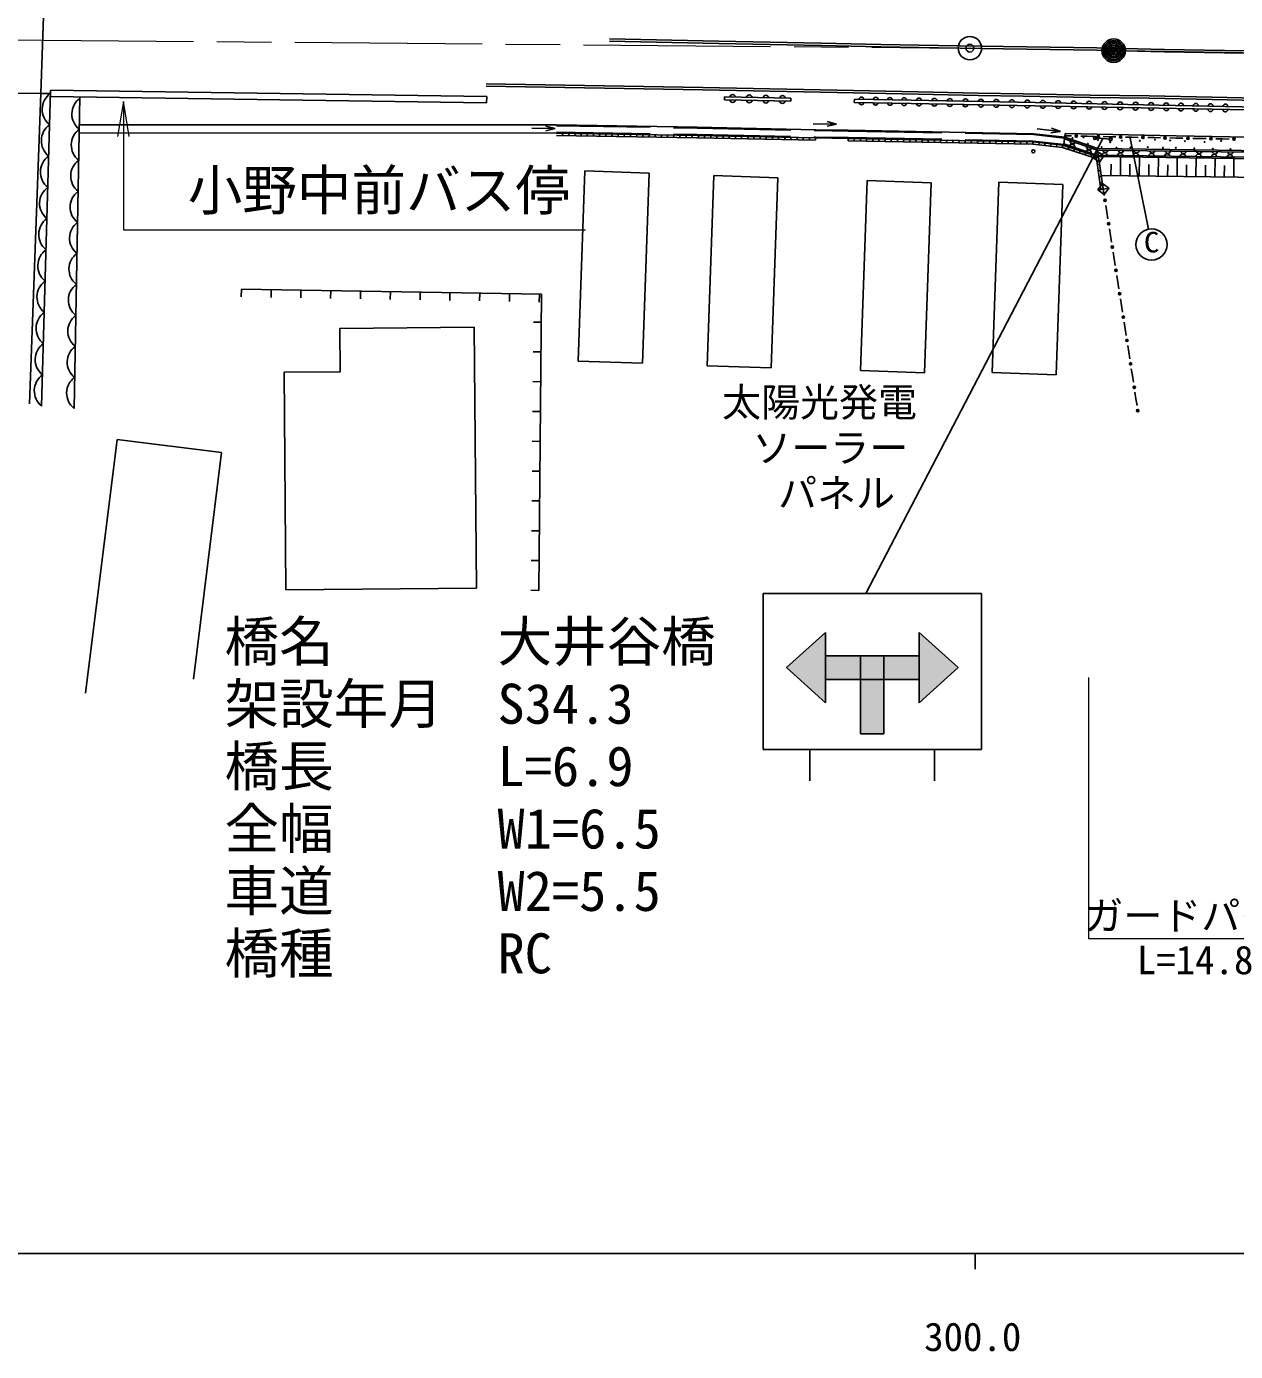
# Model space of a CAD drawing. Units: millimetres, scale not verified. Extents: x 40000 to 423008634, y 20000 to 333183309.
# Drawn here: x 307173 to 384694, y 198715 to 283664 of the extents above; entities that cross this region are included whole.
import ezdxf
from ezdxf.enums import TextEntityAlignment as Align

# ---------------------------------------------------------------- set-up
doc = ezdxf.new("R2010")
doc.units = ezdxf.units.MM
doc.header["$LTSCALE"] = 1000
doc.header["$PDMODE"] = 32
doc.header["$PDSIZE"] = 500
doc.linetypes.add('CHAIN', pattern=[18.5, 12, -1.5, 3.5, -1.5])
doc.linetypes.add('DASHED', pattern=[7.5, 6, -1.5])
for name, color, linetype, lineweight in [('M-BGD', 7, 'Continuous', 25), ('M-BGD-EXST', 7, 'Continuous', 25), ('M-BMK', 2, 'CHAIN', 13), ('M-BMK-SRVR', 3, 'Continuous', 25), ('M-STR-HTXT', 7, 'Continuous', 13), ('M-STR-STR1', 1, 'Continuous', 25), ('M-STR-STRC', 7, 'Continuous', 25), ('M-TTL-BAND', 7, 'Continuous', 25)]:
    doc.layers.add(name, color=color, linetype=linetype, lineweight=lineweight)
doc.layers.add('M-BMK-HTXT', color=7, linetype='Continuous')
doc.layers.add('M-OTRS', color=6, linetype='Continuous')
doc.styles.add('ＭＳ ゴシック', font='')
doc.styles.get('ＭＳ ゴシック').set_extended_font_data('MS Gothic')

# ---------------------------------------------------------------- blocks, each defined once
blk = doc.blocks.new('open_arrow')
at = {"color": 0, "linetype": 'Continuous', "lineweight": -2}
blk.add_lwpolyline([(7.5, 1.25), (0, 0), (7.5, -1.25)], dxfattribs=at)

msp = doc.modelspace()

# ---------------------------------------------------------------- hatches: boundary and pattern name
at = {"layer": 'M-STR-STRC'}
for points in [[(355904, 242558), (358404, 244808), (358404, 243308), (358404, 241808), (358404, 240308)], [(364404, 243308), (364404, 244808), (366904, 242558), (364404, 240308), (364404, 241808)], [(358404, 243308), (360654, 243308), (360654, 241808), (358404, 241808)], [(360654, 243308), (362154, 243308), (362154, 241808), (360654, 241808)], [(362154, 243308), (364404, 243308), (364404, 241808), (362154, 241808)], [(360654, 241808), (362154, 241808), (362154, 238308), (360654, 238308)]]:
    msp.add_hatch(color=256, dxfattribs=at).paths.add_polyline_path(points)

# ---------------------------------------------------------------- linework, layer by layer
at = {"layer": 'M-BGD'}
for p, q in [((308714, 279575), (308145, 259325)), ((308714, 279575), (336681, 279178)), ((308093, 279372), (307364, 259474)), ((308708, 279369), (308093, 279372)), ((308703, 279175), (336675, 278778)), ((310600, 279148), (310227, 259176)), ((336681, 279178), (336675, 278778)), ((351926, 279156), (351922, 278956)), ((356175, 278870), (351922, 278956)), ((356179, 279070), (351926, 279156)), ((356179, 279070), (356175, 278870)), ((360254, 279001), (360251, 278801)), ((360251, 278801), (363900, 278735)), ((363900, 278735), (371838, 278588)), ((371838, 278588), (379776, 278427)), ((388304, 278260), (379776, 278427)), ((341164, 277352), (310567, 277366)), ((341081, 277124), (339581, 277139)), ((341081, 277124), (340479, 276980)), ((341081, 277124), (340482, 277280)), ((341164, 277352), (350177, 277200)), ((350177, 277200), (357781, 277043)), ((359104, 277409), (357604, 277421)), ((357781, 277043), (359869, 277011)), ((359104, 277409), (358503, 277264)), ((359104, 277409), (358505, 277564)), ((359869, 277011), (371746, 276792)), ((373469, 276934), (371978, 277099)), ((373469, 276934), (372857, 276851)), ((373469, 276934), (372889, 277149)), ((341164, 276832), (310566, 276846)), ((341552, 276825), (341549, 276675)), ((341947, 276817), (341944, 276667)), ((342343, 276810), (342340, 276660)), ((342738, 276803), (342735, 276653)), ((343134, 276795), (343131, 276645)), ((343529, 276788), (343527, 276638)), ((343925, 276781), (343922, 276631)), ((344321, 276773), (344318, 276623)), ((344716, 276766), (344713, 276616)), ((345112, 276758), (345109, 276609)), ((345507, 276751), (345505, 276601)), ((345903, 276744), (345900, 276594)), ((346298, 276736), (346296, 276586)), ((346694, 276729), (346691, 276579)), ((347090, 276722), (347087, 276572)), ((347485, 276714), (347482, 276564)), ((347881, 276707), (347878, 276557)), ((348276, 276700), (348274, 276550)), ((348672, 276692), (348669, 276542)), ((349067, 276685), (349065, 276535)), ((349463, 276678), (349460, 276528)), ((349859, 276670), (349856, 276520)), ((350254, 276663), (350251, 276513)), ((350650, 276656), (350647, 276506)), ((351045, 276648), (351043, 276498)), ((351441, 276641), (351438, 276491)), ((351837, 276634), (351834, 276484)), ((352232, 276626), (352229, 276476)), ((352628, 276619), (352625, 276469)), ((353023, 276612), (353020, 276462)), ((353419, 276604), (353416, 276454)), ((353814, 276597), (353812, 276447)), ((354210, 276590), (354207, 276440)), ((354606, 276582), (354603, 276432)), ((355001, 276575), (354998, 276425)), ((355397, 276568), (355394, 276418)), ((355792, 276560), (355789, 276410)), ((356188, 276553), (356185, 276403)), ((356583, 276546), (356581, 276396)), ((356979, 276538), (356976, 276388)), ((357375, 276531), (357372, 276381)), ((357770, 276523), (357767, 276373)), ((359860, 276491), (357770, 276523)), ((359860, 276491), (359857, 276341)), ((360255, 276484), (360252, 276334)), ((360650, 276477), (360647, 276327)), ((361044, 276469), (361042, 276319)), ((361439, 276462), (361436, 276312)), ((361834, 276455), (361831, 276305)), ((362229, 276447), (362226, 276297)), ((362624, 276440), (362621, 276290)), ((363018, 276433), (363016, 276283)), ((363413, 276426), (363410, 276276)), ((363808, 276418), (363805, 276268)), ((364203, 276411), (364200, 276261)), ((364598, 276404), (364595, 276254)), ((364992, 276397), (364990, 276247)), ((365387, 276389), (365385, 276239)), ((365782, 276382), (365779, 276232)), ((366177, 276375), (366174, 276225)), ((366572, 276367), (366569, 276218)), ((366967, 276360), (366964, 276210)), ((367361, 276353), (367359, 276203)), ((367756, 276346), (367753, 276196)), ((368151, 276338), (368148, 276188)), ((368546, 276331), (368543, 276181)), ((368941, 276324), (368938, 276174)), ((369335, 276317), (369333, 276167)), ((369730, 276309), (369727, 276159)), ((370125, 276302), (370122, 276152)), ((370520, 276295), (370517, 276145)), ((370915, 276288), (370912, 276138)), ((371309, 276280), (371307, 276130)), ((371704, 276273), (371701, 276123)), ((371746, 276792), (373742, 276564)), ((372097, 276229), (372080, 276080)), ((372476, 276185), (372459, 276036)), ((372855, 276142), (372838, 275993)), ((373234, 276099), (373217, 275950)), ((373742, 276564), (373770, 276803)), ((373742, 276564), (375867, 275844)), ((373767, 276654), (374175, 276645)), ((373770, 276803), (380900, 276659)), ((375193, 276625), (374786, 276633)), ((375193, 276625), (375601, 276616)), ((375681, 276521), (376687, 276443)), ((376619, 276596), (376212, 276604)), ((376619, 276596), (377027, 276587)), ((378045, 276567), (377638, 276575)), ((378045, 276567), (378453, 276558)), ((379471, 276538), (379064, 276546)), ((379471, 276538), (379879, 276530)), ((380897, 276509), (380490, 276517)), ((380897, 276509), (381321, 276501)), ((380900, 276659), (388313, 276526)), ((382380, 276482), (381956, 276490)), ((382380, 276482), (382804, 276475)), ((383862, 276456), (383439, 276463)), ((383862, 276456), (384286, 276448)), ((373612, 276056), (373595, 275907)), ((375910, 275308), (373628, 276054)), ((374005, 275931), (373959, 275788)), ((374368, 275812), (374322, 275670)), ((374732, 275694), (374685, 275551)), ((375095, 275575), (375048, 275433)), ((375458, 275457), (375412, 275314)), ((375821, 275338), (375775, 275196)), ((394897, 275578), (375867, 275844)), ((375910, 275308), (376211, 273260)), ((377310, 274091), (377324, 275304)), ((378521, 274077), (378535, 275287)), ((379733, 274063), (379747, 275270)), ((380944, 274048), (380958, 275253)), ((382155, 274034), (382170, 275236)), ((342981, 274407), (342555, 262214)), ((347089, 274263), (342981, 274407)), ((375981, 274826), (375832, 274804)), ((376038, 274434), (375890, 274412)), ((376704, 274098), (376713, 274848)), ((377915, 274084), (377924, 274834)), ((379127, 274070), (379136, 274820)), ((380338, 274055), (380347, 274805)), ((381550, 274041), (381559, 274791)), ((382761, 274027), (382770, 274777)), ((383367, 274020), (383381, 275219)), ((383973, 274012), (383982, 274762)), ((384578, 274005), (384593, 275202)), ((346662, 262071), (347089, 274263)), ((351243, 274108), (350817, 261916)), ((355351, 273965), (351243, 274108)), ((354924, 261772), (355351, 273965)), ((361068, 273794), (360642, 261602)), ((365176, 273650), (361068, 273794)), ((364749, 261458), (365176, 273650)), ((369522, 273676), (369095, 261484)), ((373629, 273532), (369522, 273676)), ((376096, 274043), (375948, 274021)), ((376154, 273651), (376005, 273629)), ((390636, 273933), (376087, 274106)), ((373203, 261340), (373629, 273532)), ((376211, 273260), (376063, 273238)), ((376211, 273260), (376278, 272832)), ((376445, 271763), (376378, 272191)), ((376445, 271763), (376512, 271336)), ((376679, 270267), (376612, 270694)), ((376679, 270267), (376745, 269839)), ((376912, 268770), (376845, 269198)), ((376912, 268770), (376979, 268343)), ((377146, 267274), (377079, 267702)), ((320950, 266833), (320941, 266333)), ((320950, 266833), (340187, 266498)), ((322861, 266800), (322852, 266300)), ((324772, 266766), (324763, 266267)), ((377146, 267274), (377213, 266846)), ((326683, 266733), (326674, 266233)), ((328594, 266700), (328585, 266200)), ((330505, 266667), (330497, 266167)), ((332416, 266634), (332408, 266134)), ((334327, 266600), (334319, 266100)), ((336239, 266567), (336230, 266067)), ((338150, 266534), (338141, 266034)), ((340187, 266498), (340020, 247511)), ((340061, 266501), (340052, 266001)), ((377380, 265778), (377313, 266205)), ((377380, 265778), (377446, 265350)), ((335884, 264380), (327258, 264304)), ((327258, 264304), (327282, 261526)), ((335884, 264380), (336030, 247653)), ((340172, 264714), (339672, 264718)), ((377613, 264281), (377547, 264709)), ((377613, 264281), (377680, 263854)), ((340155, 262802), (339655, 262807)), ((377847, 262785), (377780, 263212)), ((377847, 262785), (377914, 262357)), ((342555, 262214), (346662, 262071)), ((350817, 261916), (354924, 261772)), ((378081, 261288), (378014, 261716)), ((327282, 261526), (323688, 261494)), ((323688, 261494), (323811, 247545)), ((340138, 260891), (339638, 260895)), ((360642, 261602), (364749, 261458)), ((369095, 261484), (373203, 261340)), ((378081, 261288), (378147, 260861)), ((378314, 259792), (378248, 260220)), ((378314, 259792), (378381, 259365)), ((340121, 258980), (339621, 258984)), ((310959, 240932), (312976, 257177)), ((319676, 256345), (312976, 257177)), ((340104, 257068), (339604, 257073)), ((317873, 241824), (319676, 256345)), ((340088, 255157), (339588, 255161)), ((340071, 253245), (339571, 253250)), ((340054, 251334), (339554, 251339)), ((340037, 249423), (339537, 249427)), ((323811, 247545), (336030, 247653)), ((340020, 247511), (339520, 247516))]:
    msp.add_line(p, q, dxfattribs=at)
at = {"layer": 'M-BGD', "linetype": 'DASHED'}
for p, q in [((357780, 276993), (359869, 276961)), ((359861, 276541), (357771, 276573)), ((373736, 276515), (373688, 276097))]:
    msp.add_line(p, q, dxfattribs=at)
at = {"layer": 'M-BGD'}
for points in [[(388308, 278459), (379780, 278627), (371841, 278788), (363904, 278935), (360254, 279001)], [(341153, 276682), (350165, 276530), (357767, 276373)], [(341156, 276832), (350168, 276680), (357770, 276523)], [(359857, 276341), (371701, 276123), (373595, 275907)], [(359860, 276491), (371711, 276273), (373628, 276054)], [(373693, 276137), (375794, 275425), (394890, 275158), (406893, 274934), (418916, 274678), (432927, 274383)], [(373730, 276463), (375849, 275745), (394895, 275478), (406899, 275253), (418923, 274998), (432933, 274703)], [(376063, 273238), (375775, 275196), (373595, 275907)], [(375861, 275324), (394889, 275058), (406891, 274834), (418914, 274579), (432926, 274283)]]:
    msp.add_lwpolyline(points, dxfattribs=at)
at = {"layer": 'M-BGD', "linetype": 'DASHED'}
for points in [[(341164, 277302), (350177, 277150), (357780, 276993)], [(359869, 276961), (371742, 276742), (373736, 276515)], [(341157, 276882), (350169, 276730), (357771, 276573)], [(359861, 276541), (371715, 276323), (373688, 276097)]]:
    msp.add_lwpolyline(points, dxfattribs=at)
at = {"layer": 'M-BGD'}
for centre, radius in [((374243, 276503), 25), ((374480, 276639), 75), ((374480, 276639), 49.5), ((374480, 276639), 24.5), ((374949, 276555), 25), ((375226, 276141), 25), ((375681, 276521), 100), ((375906, 276610), 75), ((375874, 276392), 25), ((375906, 276610), 49.5), ((375906, 276610), 24.5), ((376687, 276443), 100), ((376651, 276252), 25), ((377332, 276581), 75), ((377332, 276581), 49.5), ((377332, 276581), 24.5), ((377403, 276347), 25), ((378562, 276335), 25), ((378758, 276552), 75), ((378758, 276552), 49.5), ((378758, 276552), 24.5), ((379530, 276409), 25), ((380184, 276523), 75), ((380184, 276523), 49.5), ((380184, 276523), 24.5), ((380505, 276359), 25), ((381454, 276312), 25), ((381639, 276496), 75), ((381639, 276496), 49.5), ((381639, 276496), 24.5), ((382716, 276257), 25), ((383121, 276469), 75), ((383121, 276469), 49.5), ((383121, 276469), 24.5), ((383769, 276337), 25), ((384604, 276442), 75), ((384604, 276442), 49.5), ((384604, 276442), 24.5), ((371728, 275661), 100), ((376115, 275929), 25), ((377066, 275896), 25), ((377961, 275910), 25), ((379071, 275934), 25), ((380045, 275892), 25), ((380865, 275885), 25), ((382051, 275848), 25), ((383235, 275819), 25), ((384377, 275805), 25), ((376328, 272511), 75), ((376328, 272511), 49.5), ((376328, 272511), 24.5), ((376562, 271015), 75), ((376562, 271015), 49.5), ((376562, 271015), 24.5), ((376795, 269519), 75), ((376795, 269519), 49.5), ((376795, 269519), 24.5), ((377029, 268022), 75), ((377029, 268022), 49.5), ((377029, 268022), 24.5), ((377263, 266526), 75), ((377263, 266526), 49.5), ((377263, 266526), 24.5), ((377496, 265029), 75), ((377496, 265029), 49.5), ((377496, 265029), 24.5), ((377730, 263533), 75), ((377730, 263533), 49.5), ((377730, 263533), 24.5), ((377964, 262037), 75), ((377964, 262037), 49.5), ((377964, 262037), 24.5), ((378198, 260540), 75), ((378198, 260540), 49.5), ((378198, 260540), 24.5), ((378431, 259044), 75), ((378431, 259044), 49.5), ((378431, 259044), 24.5)]:
    msp.add_circle(centre, radius, dxfattribs=at)
for centre, radius, start, end in [((309435, 278345), 1255, 125.37742, 231.4017), ((311319, 278056), 1239, 125.55028, 232.30807), ((352454, 278975), 180, 188.36243, 349.32135), ((352457, 279115), 180, 8.36326, 169.32144), ((353518, 278953), 180, 188.36137, 349.32241), ((353520, 279094), 180, 8.36399, 169.31979), ((354581, 278932), 180, 188.36243, 349.32135), ((354584, 279072), 180, 8.36326, 169.32144), ((355644, 278910), 180, 188.36243, 349.32135), ((355647, 279051), 180, 8.36399, 169.31979), ((360707, 278795), 152, 179.76719, 358.1721), ((360710, 278990), 152, 359.76689, 178.17133), ((361619, 278778), 152, 179.76689, 358.17133), ((361623, 278974), 152, 359.76581, 178.17241), ((362532, 278762), 152, 179.76611, 358.17318), ((362535, 278958), 152, 359.76581, 178.17241), ((363444, 278745), 152, 179.76611, 358.17318), ((363448, 278941), 152, 359.76581, 178.17241), ((364397, 278742), 166, 184.52318, 353.35137), ((364400, 278910), 166, 4.52634, 173.35008), ((365389, 278724), 166, 184.52391, 353.35304), ((365392, 278891), 166, 4.52558, 173.35182), ((366381, 278705), 166, 184.52548, 353.35147), ((366384, 278873), 166, 4.52526, 173.35116), ((367373, 278687), 166, 184.52284, 353.35412), ((367376, 278854), 166, 4.52634, 173.35008), ((368365, 278668), 166, 184.52548, 353.35147), ((368368, 278836), 166, 4.52634, 173.35008), ((369357, 278650), 166, 184.52284, 353.35412), ((369361, 278818), 166, 4.52558, 173.35182), ((370353, 278799), 166, 4.52592, 173.34907), ((371345, 278781), 166, 4.52634, 173.35008), ((372337, 278762), 166, 4.43288, 173.24302), ((373329, 278742), 166, 4.43212, 173.24476), ((374322, 278721), 166, 4.43288, 173.24302), ((375314, 278701), 166, 4.43288, 173.24302), ((376306, 278681), 166, 4.43288, 173.24302), ((377299, 278661), 166, 4.43288, 173.24302), ((378291, 278641), 166, 4.43288, 173.24302), ((379283, 278621), 166, 4.43288, 173.24302), ((380253, 278609), 158, 1.83834, 175.91176), ((381201, 278591), 158, 1.83726, 175.91283), ((382148, 278572), 158, 1.83726, 175.91283), ((383096, 278554), 158, 1.83726, 175.91283), ((384044, 278535), 158, 1.83803, 175.91104), ((370350, 278632), 166, 184.52548, 353.35147), ((371342, 278613), 166, 184.52359, 353.35238), ((372334, 278594), 166, 184.4317, 353.24375), ((373326, 278574), 166, 184.43089, 353.24358), ((374318, 278554), 166, 184.43212, 353.24476), ((375311, 278534), 166, 184.43319, 353.24368), ((376303, 278514), 166, 184.43014, 353.24531), ((377295, 278493), 166, 184.43319, 353.24368), ((378287, 278473), 166, 184.43212, 353.24476), ((379280, 278453), 166, 184.43121, 353.24424), ((380249, 278426), 158, 181.8385, 355.91206), ((381197, 278407), 158, 181.83773, 355.91386), ((382145, 278389), 158, 181.84008, 355.91048), ((383092, 278370), 158, 181.8393, 355.91228), ((384040, 278351), 158, 181.84008, 355.91048), ((309379, 276341), 1255, 125.37742, 231.4017), ((311282, 276068), 1239, 125.55028, 232.30807), ((374206, 275922), 189, 353.18451, 149.38696), ((374273, 276322), 191, 173.65561, 328.91449), ((309322, 274336), 1255, 125.37742, 231.4017), ((375257, 275566), 189, 353.1863, 149.38517), ((375333, 275963), 191, 173.65644, 328.91469), ((376297, 275400), 168, 5.51405, 172.88031), ((376351, 275756), 168, 185.36754, 353.02721), ((377302, 275386), 168, 5.51405, 172.88031), ((377353, 275742), 168, 185.36598, 353.02877), ((378307, 275372), 168, 5.51405, 172.88031), ((378356, 275728), 168, 185.36557, 353.02778), ((379312, 275358), 168, 5.51405, 172.88031), ((379358, 275714), 168, 185.36754, 353.02721), ((380317, 275343), 168, 5.51405, 172.88031), ((380361, 275700), 168, 185.36557, 353.02778), ((381322, 275329), 168, 5.51405, 172.88031), ((381363, 275685), 168, 185.36557, 353.02778), ((382327, 275315), 168, 5.51669, 172.87767), ((382365, 275671), 168, 185.36679, 353.02894), ((383332, 275301), 168, 5.51513, 172.87923), ((383368, 275657), 168, 185.36557, 353.02778), ((384337, 275287), 168, 5.51405, 172.88031), ((384370, 275643), 168, 185.36679, 353.02894), ((311244, 274079), 1239, 125.55028, 232.30807), ((309266, 272332), 1255, 125.37742, 231.4017), ((311207, 272090), 1239, 125.55028, 232.30807), ((309210, 270328), 1255, 125.37742, 231.4017), ((311170, 270101), 1239, 125.55028, 232.30807), ((309153, 268323), 1255, 125.37742, 231.4017), ((311133, 268112), 1239, 125.55028, 232.30807), ((309097, 266319), 1255, 125.37742, 231.4017), ((311096, 266123), 1239, 125.55028, 232.30807), ((309041, 264315), 1255, 125.37742, 231.4017), ((311059, 264134), 1239, 125.55028, 232.30807), ((308984, 262310), 1255, 125.37742, 231.4017), ((311021, 262146), 1239, 125.55028, 232.30807), ((308928, 260306), 1255, 125.37742, 231.4017), ((310984, 260157), 1239, 125.55028, 232.30807)]:
    msp.add_arc(centre, radius, start, end, dxfattribs=at)
at = {"layer": 'M-BGD-EXST'}
for p, q in [((379117, 270663), (377941, 276510)), ((375648, 275266), (376171, 275353)), ((375866, 275571), (375953, 275048)), ((375953, 273198), (376476, 273285)), ((376171, 273503), (376258, 272980))]:
    msp.add_line(p, q, dxfattribs=at)
for points in [[(375561, 275251), (375968, 274961), (376258, 275367), (375852, 275658)], [(375866, 273184), (376273, 272893), (376564, 273300), (376157, 273591)]]:
    msp.add_lwpolyline(points, close=True, dxfattribs=at)
msp.add_circle((379314, 269683), 1000, dxfattribs=at)
at = {"layer": 'M-BMK'}
for p, q in [((268889, 283139), (366913, 282280)), ((376131, 282129), (368413, 282261)), ((441905, 281002), (377631, 282103))]:
    msp.add_line(p, q, dxfattribs=at)
at = {"layer": 'M-BMK-SRVR'}
for centre, radius in [((367663, 282274), 750), ((376881, 282116), 750), ((376881, 282116), 650), ((376881, 282116), 550), ((376881, 282116), 450), ((376881, 282116), 350), ((376881, 282116), 250), ((376881, 282116), 150), ((376881, 282116), 50)]:
    msp.add_circle(centre, radius, dxfattribs=at)
at = {"layer": 'M-OTRS'}
for p in [(367663, 282274), (376881, 282116)]:
    msp.add_point(p, dxfattribs=at)
at = {"layer": 'M-STR-HTXT'}
for p, q in [((375264, 241929), (375264, 225190)), ((375264, 225190), (389735, 225190))]:
    msp.add_line(p, q, dxfattribs=at)
msp.add_lwpolyline([(313391, 278856), (313391, 270618), (343010, 270618)], dxfattribs=at)
at = {"layer": 'M-STR-STR1'}
for p, q in [((308328, 286282), (308093, 279372)), ((308093, 279372), (302540, 279402))]:
    msp.add_line(p, q, dxfattribs=at)
at = {"layer": 'M-STR-STRC'}
for p, q in [((360999, 247308), (376174, 276447)), ((354404, 247308), (354404, 238698)), ((368404, 247308), (354404, 247308)), ((368404, 237308), (368404, 247308)), ((358404, 244808), (355904, 242558)), ((358404, 244808), (358404, 240308)), ((364404, 244808), (364404, 240308)), ((364404, 244808), (366904, 242558)), ((358404, 243308), (364404, 243308)), ((360654, 238308), (360654, 243308)), ((362154, 238308), (362154, 243308)), ((355904, 242558), (358404, 240308)), ((366904, 242558), (364404, 240308)), ((358404, 241808), (364404, 241808)), ((354404, 238692), (354404, 237308)), ((360654, 238308), (362154, 238308)), ((354404, 237308), (368404, 237308)), ((357404, 237308), (357404, 235308)), ((365404, 237308), (365404, 235308))]:
    msp.add_line(p, q, dxfattribs=at)
for points in [[(409125, 281496), (402141, 281608), (397020, 281716), (394878, 281738), (386161, 281922), (385257, 281949), (380132, 282040), (375795, 282137), (369811, 282239), (365653, 282301), (361956, 282357), (358136, 282443), (351560, 282575), (344554, 282717)], [(409127, 281646), (402144, 281758), (397022, 281866), (394880, 281888), (386165, 282072), (385261, 282099), (380135, 282190), (375798, 282287), (369814, 282389), (365655, 282451), (361959, 282507), (358139, 282593), (351563, 282725), (344557, 282867)], [(336645, 279847), (350534, 279596), (359144, 279429), (364346, 279325), (368188, 279249), (371079, 279203), (375376, 279107), (379150, 279061), (383199, 278978), (387984, 278880), (392820, 278802), (398391, 278678)], [(336648, 279997), (350536, 279746), (359147, 279579), (364349, 279475), (368191, 279399), (371082, 279353), (375379, 279257), (379153, 279211), (383203, 279128), (387986, 279030), (392823, 278952), (398395, 278828)]]:
    msp.add_lwpolyline(points, dxfattribs=at)
at = {"layer": 'M-TTL-BAND'}
for p, q in [((40000, 205000), (579000, 205000)), ((368000, 205000), (368000, 204000))]:
    msp.add_line(p, q, dxfattribs=at)

# ---------------------------------------------------------------- block references
at = {"layer": 'M-STR-HTXT', "xscale": 300, "yscale": 300, "rotation": 270}
msp.add_blockref('open_arrow', (313391, 278856), dxfattribs=at)

# ---------------------------------------------------------------- texts
at = {"layer": 'M-BGD-EXST', "style": 'ＭＳ ゴシック', "width": 1.1}
msp.add_text('C', height=1320, dxfattribs=at).set_placement((379314, 268783), align=Align.BOTTOM_CENTER)
at = {"layer": 'M-BMK-HTXT', "style": 'ＭＳ ゴシック'}
for s, p in [('太陽光発電', (358024, 258107)), ('ソーラー', (358712, 255182)), ('パネル', (359114, 252288))]:
    msp.add_text(s, height=1833, dxfattribs=at).set_placement(p, align=Align.BOTTOM_CENTER)
at = {"layer": 'M-STR-HTXT', "style": 'ＭＳ ゴシック'}
msp.add_text('小野中前バス停', height=2566, dxfattribs=at).set_placement((317510, 271118), align=Align.BOTTOM_LEFT)
for s, p in [('橋名\u3000\u3000\u3000大井谷橋', (319872, 245527)), ('架設年月\u3000S34.3', (319872, 241527)), ('橋長\u3000\u3000\u3000L=6.9', (319872, 237527)), ('全幅\u3000\u3000\u3000W1=6.5', (319872, 233527)), ('車道\u3000\u3000\u3000W2=5.5', (319872, 229527)), ('橋種\u3000\u3000\u3000RC', (319872, 225527))]:
    msp.add_text(s, height=2566, dxfattribs=at).set_placement(p, align=Align.TOP_LEFT)
for s, p in [('ガードパイプ', (382499, 225190)), ('L=14.8', (382102, 222353))]:
    msp.add_text(s, height=1833, dxfattribs=at).set_placement(p, align=Align.BOTTOM_CENTER)
at = {"layer": 'M-TTL-BAND', "style": 'ＭＳ ゴシック'}
msp.add_text('300.0', height=1833, dxfattribs=at).set_placement((367844, 198195), align=Align.BOTTOM_CENTER)

doc.saveas('drawing.dxf')
